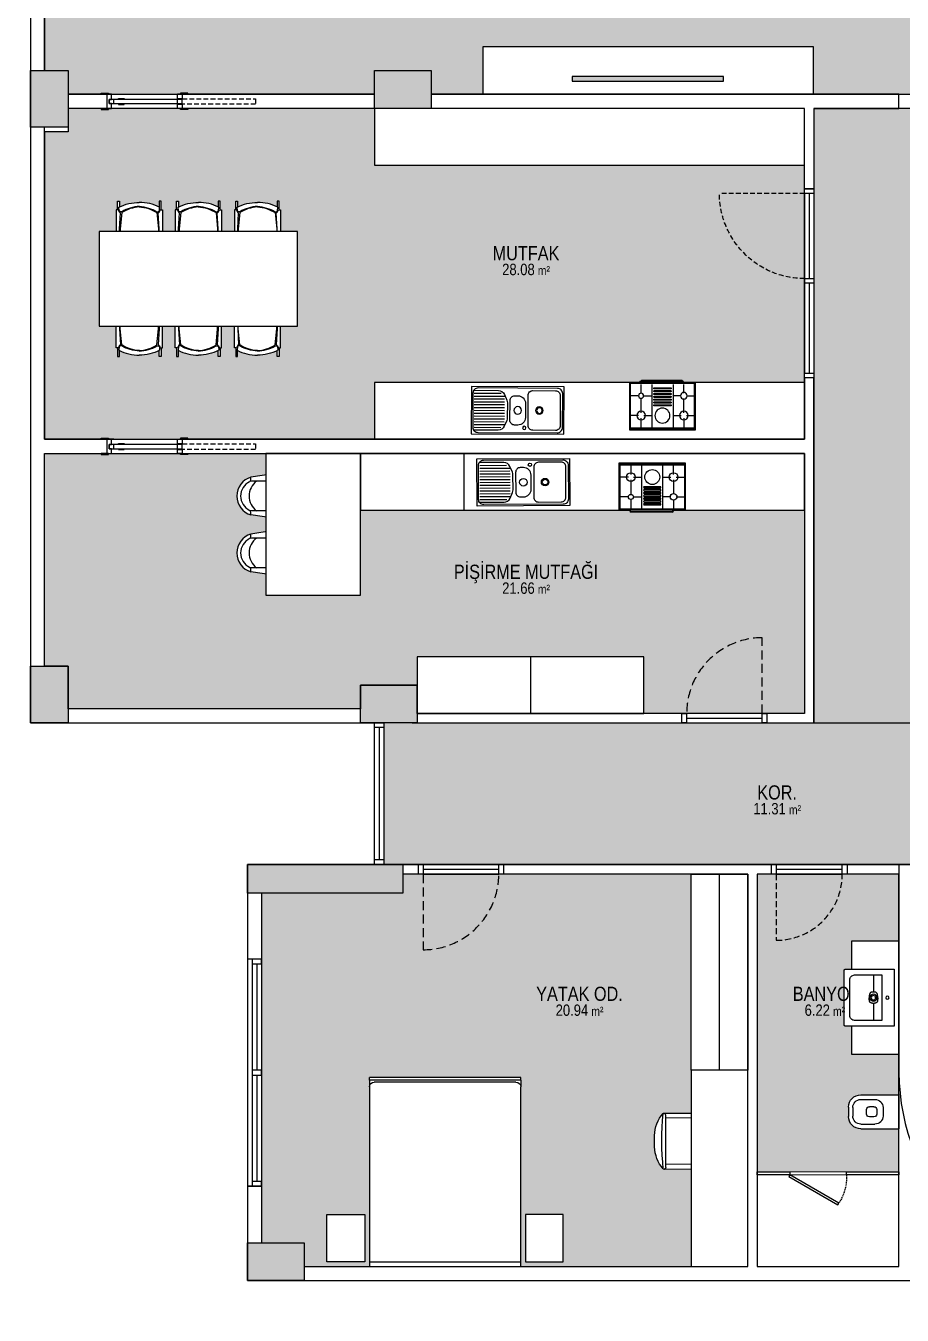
# Model space of a CAD drawing. Header units: metres. Extents: x 325971 to 582574, y 4156069 to 4412673.
# Drawn here: x 474420 to 475348, y 4269261 to 4270625 of the extents above; entities that cross this region are included whole.
import ezdxf
from ezdxf.enums import TextEntityAlignment as Align

# ---------------------------------------------------------------- set-up
doc = ezdxf.new("R2010")
doc.units = ezdxf.units.M
doc.linetypes.add('( Hidden )', pattern=[0.375, 0.25, -0.125])
doc.linetypes.add('GC5102G0200$0$HIDDEN', pattern=[9.525, 6.35, -3.175])
doc.layers.get('0').update_dxf_attribs({"color": 5, "lineweight": 0})
doc.layers.add('0_IFC_Area', color=100, linetype='Continuous', plot=False)
for name, color, linetype in [('0_IFC_Elevation_5', 252, 'Continuous'), ('0_IFC_Hatch', 250, 'Continuous'), ('0_IFC_Hatch_Structure', 251, 'Continuous'), ('0_IFC_Room_Text(No)_100', 12, 'Continuous'), ('0_IFC_Room_Text(No)_50', 12, 'Continuous'), ('0_IFC_Text_Explanation_100', 231, 'Continuous'), ('1_IFC_Concrete_Section', 50, 'Continuous'), ('1_IFC_Door', 83, 'Continuous'), ('2_IFC_Door', 83, 'Continuous'), ('2_IFC_Wall', 130, 'Continuous'), ('3_IFC_Window', 136, 'Continuous'), ('6_IFC_Furniture', 35, 'Continuous'), ('6_IFC_Furniture_WC', 64, 'Continuous'), ('6_IFC_Furniture_Wetspace', 64, 'Continuous')]:
    doc.layers.add(name, color=color, linetype=linetype)
doc.styles.add('IFC_TEXT', font='ARIALN.TTF')

# ---------------------------------------------------------------- blocks, each defined once
blk = doc.blocks.new('A$C72af3929')
at = {"layer": '0_IFC_Hatch', "true_color": 0x939598}
h = blk.add_hatch(color=252, dxfattribs=at)
h.dxf.hatch_style = 1
h.paths.add_polyline_path([(184.7, -1765), (229.7, -1765), (229.7, -1790), (699.2, -1790), (699.2, -1375), (334.2, -1375), (334.2, -1395), (184.7, -1395)])
h.paths.add_polyline_path([(-45, -525), (-20, -525), (-20, -550), (304.2, -550), (304.2, -525), (364.2, -525), (364.2, -550), (1239.2, -550), (1239.2, -525), (1284.2, -525), (1284.2, 0), (1239.2, 0), (1239.2, 25), (349.2, 25), (349.2, 0), (289.2, 0), (289.2, 25), (0, 25), (0, 0), (-45, 0)])
h.paths.add_polyline_path([(769.2, -1215), (1069.2, -1215), (1069.2, -565), (769.2, -565)])
h.paths.add_polyline_path([(1139.2, -1515), (1149.2, -1515), (1149.2, -1540), (1289.2, -1540), (1289.2, -1215), (1069.2, -1215), (1069.2, -1365), (1139.2, -1365)])
h.paths.add_polyline_path([(314.2, -1365), (1069.2, -1365), (1069.2, -1215), (314.2, -1215.3)])
at = {"layer": '0_IFC_Hatch', "true_color": 0xc7c8ca}
h = blk.add_hatch(color=9, dxfattribs=at)
h.dxf.hatch_style = 1
edge = h.paths.add_edge_path()
edge.add_line((1149.2, -1515), (1139.2, -1515))
edge.add_line((1139.2, -1515), (1139.2, -1395))
edge.add_line((1139.2, -1395), (1061.8, -1395.8))
edge.add_arc((1079.2, -1585), 190, 95.2664, 360.0069)
edge.add_line((1269.2, -1585), (1269.8, -1540))
edge.add_line((1269.8, -1540), (1149.2, -1540))
edge.add_line((1149.2, -1540), (1149.2, -1515))
h.paths.add_polyline_path([(709.2, -1790), (859.2, -1790), (859.2, -1375), (709.2, -1375.3)])
h.paths.add_polyline_path([(1084.2, -1040), (1284.2, -1040), (1284.2, -565), (1084.2, -565)])
h.paths.add_polyline_path([(-45, -930), (759.2, -930), (759.2, -1200), (759.2, -1205), (349.2, -1205), (349.2, -1175), (289.2, -1175), (289.2, -1200), (-20, -1200), (-20, -1155), (-45, -1155)])
h.paths.add_polyline_path([(-45, -915), (759.2, -915), (759.2, -565), (-20, -565), (-20, -590), (-45, -590)])
at = {"layer": '0_IFC_Area'}
for points in [[(-45, -525), (-20, -525), (-20, -550), (304.2, -550), (304.2, -525), (364.2, -525), (364.2, -550), (1239.2, -550), (1239.2, -525), (1284.2, -525), (1284.2, 0), (1239.2, 0), (1239.2, 25), (349.2, 25), (349.2, 0), (289.2, 0), (289.2, 25), (0, 25), (0, 0), (-45, 0)], [(-45, -915), (759.2, -915), (759.2, -565), (759.2, -565), (-20, -565), (-20, -590), (-45, -590)], [(769.2, -1215), (1069.2, -1215), (1069.2, -565), (1069.2, -565), (769.2, -565)], [(-45, -930), (759.2, -930), (759.2, -1200), (759.2, -1205), (349.2, -1205), (349.2, -1175), (289.2, -1175), (289.2, -1200), (-20, -1200), (-20, -1155), (-45, -1155)], [(314.2, -1365), (1069.2, -1365), (1069.2, -1215), (314.2, -1215.3)], [(184.7, -1765), (229.7, -1765), (229.7, -1790), (699.2, -1790), (699.2, -1375), (334.2, -1375), (334.2, -1395), (184.7, -1395)], [(709.2, -1790), (859.2, -1790), (859.2, -1375), (709.2, -1375.3)]]:
    blk.add_lwpolyline(points, close=True, dxfattribs=at)
blk = doc.blocks.new('IFC_KOLTUK TEKLI')
blk.add_wipeout([(-41.8, 25.5), (-17.7, 22.7), (-16.4, 22.3), (-15, 21.9), (-13.3, 21.1), (-11.7, 20.3), (-10, 19.2), (-8.5, 18.1), (-6.7, 16.4), (-5.8, 15.3), (-4, 13), (-2.7, 10.8), (-1.8, 8.6), (-0.8, 5.4), (-0.3, 2), (-0.3, -1.8), (-1.2, -6.1), (-2.2, -8.9), (-4.2, -12.5), (-5.9, -14.8), (-8.3, -17.1), (-10.4, -18.8), (-14.1, -20.8), (-15.8, -21.4), (-18.9, -22.1), (-23.4, -23), (-28.4, -24), (-39.7, -26.2), (-40.4, -26.1), (-41.1, -25.8), (-41.5, -25.3), (-41.9, -24.6), (-42, -22.3), (-42, -22.3), (-45.6, -22.5), (-46.8, -22.3), (-47.9, -21.5), (-48.5, -20.9), (-49.6, -19.4), (-50.1, -18.5), (-50.6, -17.4), (-51.1, -16.3), (-51.5, -15), (-52.2, -12.9), (-52.7, -10.9), (-53.1, -8.6), (-53.4, -6.8), (-53.7, -4.4), (-53.8, -1.9), (-53.9, -0.2), (-54, 2.5), (-53.8, 5.8), (-53.7, 7.4), (-53.4, 9.7), (-52.9, 12.7), (-52.4, 14.6), (-51.6, 16.8), (-51, 18.1), (-50.2, 19.7), (-49, 20.6), (-47.5, 21.2), (-45.1, 21.3), (-43.9, 21.4), (-44, 23.2), (-43.9, 23.8), (-43.8, 24.2), (-43.7, 24.4), (-43.3, 24.8), (-42.5, 25.3)]).dxf.layer = '6_IFC_Furniture'
at = {"layer": '6_IFC_Furniture'}
for p, q in [((-47.5, 21.2), (-43.9, 21.4)), ((-43.8, 18.7), (-44, 23.1)), ((-42, 17.1), (-16.9, 18.2)), ((-41.5, 25.4), (-17.7, 22.7)), ((-17.6, 21), (-17.6, 19.9)), ((-45.6, -22.5), (-42, -22.3)), ((-42, -24.1), (-42.1, -19.7)), ((-40.5, -17.9), (-15.3, -16.8)), ((-39.3, -26.2), (-15.8, -21.4)), ((-15.9, -18.6), (-15.9, -19.7))]:
    blk.add_line(p, q, dxfattribs=at)
blk.add_lwpolyline([(-47.5, 21.2), (-48.6, 20.9), (-49.7, 20), (-50.7, 18.7), (-51.6, 16.8), (-52.4, 14.6), (-53.1, 11.9), (-53.5, 9), (-53.8, 5.8), (-54, 2.5), (-53.9, -1), (-53.7, -4.4), (-53.3, -7.7), (-52.7, -10.9), (-51.9, -13.8), (-51.1, -16.3), (-50.1, -18.5), (-49, -20.3), (-47.9, -21.5), (-46.8, -22.3), (-45.6, -22.5)], dxfattribs=at)
for centre, radius, start, end in [((-41.8, 23.2), 2.24, 83.5321, 182.491), ((-42.1, 18.8), 1.75, 182.491, 272.491), ((-36.4, -0.2), 21.9, 309.3609, 55.6211), ((-23.3, 0.4), 23.1, 289.0213, 75.9607), ((-16.4, 21), 1.25, 71.4892, 182.491), ((-14.9, 20), 2.65, 182.491, 246.9129), ((-23.3, 0.4), 18.7, 298.0691, 66.9129), ((-40.4, -19.6), 1.75, 92.491, 182.491), ((-39.7, -24), 2.24, 182.491, 281.4499), ((-13.3, -18.5), 2.65, 118.0691, 182.491), ((-14.6, -19.6), 1.25, 182.491, 293.4929)]:
    blk.add_arc(centre, radius, start, end, dxfattribs=at)
blk = doc.blocks.new('*U197')
blk.add_wipeout([(0, 0), (0, -60), (455, -60), (455, 0)]).dxf.layer = '6_IFC_Furniture_WC'
at = {"layer": '6_IFC_Furniture_WC'}
blk.add_lwpolyline([(0, 0), (455, 0), (455, -60), (0, -60)], close=True, dxfattribs=at)
blk = doc.blocks.new('IFC_EVYE_1.5')
at = {"layer": '6_IFC_Furniture_WC'}
for p, q in [((-46, -7), (-17.6, -7)), ((-46, -10), (-14.1, -10)), ((-46, -13), (-14.1, -13)), ((-46, -16), (-14.1, -16)), ((-46, -19), (-14.1, -19)), ((-46, -22), (-14.1, -22)), ((-46, -25), (-14.1, -25)), ((-46, -28), (-14.1, -28)), ((-46, -31), (-14.1, -31)), ((-46, -34), (-14.1, -34)), ((-46, -37), (-14.1, -37)), ((-46, -40), (-14.1, -40)), ((-46, -43), (-17.6, -43))]:
    blk.add_line(p, q, dxfattribs=at)
blk.add_lwpolyline([(-49, 0), (49, 0), (49, -50), (-49, -50)], close=True, dxfattribs=at)
for points in [[(-47.5, -43), (-47.5, -7, -0.414214), (-42, -1.5), (42, -1.5, -0.414214), (47.5, -7), (47.5, -43, -0.414214), (42, -48.5), (-42, -48.5, -0.414214)], [(-3.2, -40.5), (0.2, -40.5, 0.414214), (8.2, -32.5), (8.2, -17.5, 0.414214), (0.2, -9.5), (-3.2, -9.5, 0.414214), (-8.2, -14.5), (-8.2, -35.5, 0.414214)], [(40, -4), (16, -4, 0.414214), (11, -9), (11, -41, 0.414214), (16, -46), (40, -46, 0.414214), (45, -41), (45, -9, 0.414214)]]:
    blk.add_lwpolyline(points, format="xyb", close=True, dxfattribs=at)
blk.add_lwpolyline([(-46.6, -46), (-20.6, -46, 0.298595), (-14.2, -41.8), (-11.6, -35.8, 0.102893), (-11, -33), (-11, -17, 0.102893), (-11.6, -14.2), (-14.2, -8.2, 0.298595), (-20.6, -4), (-46.6, -4)], format="xyb", dxfattribs=at)
for centre, radius in [((7, -6.5), 1.75), ((0, -25), 4), ((23, -25), 4), ((23, -25), 3)]:
    blk.add_circle(centre, radius, dxfattribs=at)
blk = doc.blocks.new('A$C01f982e5')
blk.add_wipeout([(-70, 50), (-70, 0), (-58.8, 0), (-58.8, -2), (-12.4, -2), (-12.6, 0), (0, 0), (0, 50)]).dxf.layer = '6_IFC_Furniture_Wetspace'
at = {"layer": '6_IFC_Furniture_Wetspace'}
for p, q in [((-70, 49), (0, 49)), ((-57.6, 48), (-57.6, 37.8)), ((-46.2, 2), (-46.2, 48)), ((-23.8, 2), (-23.8, 48)), ((-12.4, 37.8), (-12.4, 48)), ((-60.3, 35), (-69, 35)), ((-57.6, 32.2), (-57.6, 16.6)), ((-54.8, 35), (-46.2, 35)), ((-23.8, 35), (-15.2, 35)), ((-12.4, 32.2), (-12.4, 16.8)), ((-9.7, 35), (-1, 35)), ((-60.2, 14), (-69, 14)), ((-55, 14), (-46.2, 14)), ((-15.2, 14), (-23.8, 14)), ((-9.7, 14), (-1, 14)), ((-58.8, -0.5), (-58.8, 0)), ((-57.6, 11.4), (-57.6, 2)), ((-12.6, -0.5), (-12.6, 0)), ((-12.4, 11.2), (-12.4, 2)), ((-57.3, -2), (-57.3, -2)), ((-14.1, -2), (-57.3, -2))]:
    blk.add_line(p, q, dxfattribs=at)
for points in [[(-70, 50), (0, 50), (0, 0), (-70, 0)], [(-69, 48), (-1, 48), (-1, 1), (-69, 1)]]:
    blk.add_lwpolyline(points, close=True, dxfattribs=at)
for points in [[(-43.6, 24.8, 1), (-43.6, 23.5), (-26.4, 23.5, 1), (-26.4, 24.8)], [(-43.6, 21.8, 1), (-43.6, 20.5), (-26.4, 20.5, 1), (-26.4, 21.8)], [(-43.6, 18.8, 1), (-43.6, 17.5), (-26.4, 17.5, 1), (-26.4, 18.8)], [(-43.6, 15.8, 1), (-43.6, 14.5), (-26.4, 14.5, 1), (-26.4, 15.8)], [(-43.6, 12.8, 1), (-43.6, 11.5), (-26.4, 11.5, 1), (-26.4, 12.8)], [(-43.6, 9.8, 1), (-43.6, 8.5), (-26.4, 8.5, 1), (-26.4, 9.8)], [(-43.6, 6.8, 1), (-43.6, 5.5), (-26.4, 5.5, 1), (-26.4, 6.8)]]:
    blk.add_lwpolyline(points, format="xyb", close=True, dxfattribs=at)
blk.add_lwpolyline([(-58.3, 0), (-58.3, -0.5, 0.414214), (-57.3, -1.5), (-14.1, -1.5, 0.414214), (-13.1, -0.5), (-13.1, 0)], format="xyb", dxfattribs=at)
for centre, radius in [((-35, 35), 7.9), ((-57.6, 35), 4.61), ((-12.4, 35), 4.61), ((-57.6, 14), 2.65), ((-12.4, 14), 3.54)]:
    blk.add_circle(centre, radius, dxfattribs=at)
for centre, start, end in [((-57.3, -0.5), 180, 270), ((-14.1, -0.5), 270, 0)]:
    blk.add_arc(centre, 1.5, start, end, dxfattribs=at)
blk = doc.blocks.new('*U189')
blk.add_wipeout([(0, 0), (350, 0), (350, -50), (0, -50)]).dxf.layer = '6_IFC_Furniture'
at = {"layer": '6_IFC_Furniture', "transparency": 33554687}
blk.add_lwpolyline([(0, -50), (0, 0), (350, 0), (350, -50)], close=True, dxfattribs=at)
blk = doc.blocks.new('*U190')
blk.add_wipeout([(0, 0), (160, 0), (160, 5), (0, 5)]).dxf.layer = '6_IFC_Furniture'
at = {"layer": '0_IFC_Elevation_5', "true_color": 0xa8a8a8}
h = blk.add_hatch(color=253, dxfattribs=at)
h.dxf.hatch_style = 1
h.paths.add_polyline_path([(160, 0), (160, 5), (0, 5), (0, 0)])
at = {"layer": '6_IFC_Furniture', "linetype": 'ByBlock', "transparency": 33554687}
blk.add_lwpolyline([(160, 0), (160, 5), (0, 5), (0, 0)], close=True, dxfattribs=at)
blk = doc.blocks.new('*U192')
blk.add_wipeout([(0, 0), (0, -60), (470, -60), (470, 0)]).dxf.layer = '6_IFC_Furniture_WC'
at = {"layer": '6_IFC_Furniture_WC'}
blk.add_lwpolyline([(0, 0), (470, 0), (470, -60), (0, -60)], close=True, dxfattribs=at)
blk = doc.blocks.new('IFC_SAND2')
blk.add_wipeout([(-19, 0), (19, 0), (22.5, -0.8), (22.5, -0.8), (24.7, -2.4), (25.4, -3.2), (26.2, -4.4), (26.2, -4.4), (26.8, -6.1), (26.9, -6.9), (27, -8.1), (27, -9.3), (28.1, -9.3), (28.5, -9.4), (29.2, -9.8), (29.2, -9.8), (29.2, -9.8), (29.5, -10.3), (29.6, -10.9), (29.5, -44.2), (29.5, -44.2), (29.6, -44.4), (29.6, -44.4), (29.7, -44.7), (29.8, -44.9), (29.8, -45), (29.8, -45.3), (29.8, -45.3), (29.6, -45.6), (29.5, -45.8), (29.4, -45.9), (26.9, -47.9), (26.1, -48.4), (23.8, -49.8), (21.1, -51.3), (19.4, -52.1), (17.3, -52.9), (15.2, -53.5), (13.5, -54), (10.2, -54.6), (7.9, -54.8), (5.1, -55), (2.5, -54.9), (0, -54.9), (0, -54.9), (-2.9, -54.9), (-4.2, -54.9), (-6, -54.9), (-7.5, -54.8), (-9.3, -54.7), (-12.2, -54.2), (-14.6, -53.6), (-16.4, -53.1), (-18.5, -52.3), (-21.6, -50.9), (-22.5, -50.5), (-27.2, -47.5), (-29.4, -45.7), (-29.7, -44.3), (-29.5, -44), (-29.4, -10.7), (-29.4, -10.7), (-29.3, -10.2), (-29.3, -10.2), (-28.9, -9.6), (-28.9, -9.6), (-28.5, -9.3), (-28.5, -9.3), (-27.8, -9.1), (-27, -9.1), (-27, -8.7), (-27, -8.7), (-27, -8.1), (-27, -7.1), (-26.9, -6.7), (-26.7, -5.9), (-26.5, -5.2), (-26.1, -4.4), (-25.8, -3.8), (-25.5, -3.4), (-25, -2.7), (-24.3, -2), (-23.6, -1.5), (-22.9, -1.1), (-22.7, -0.9), (-21.3, -0.3), (-19.8, 0)]).dxf.layer = '6_IFC_Furniture'
at = {"layer": '6_IFC_Furniture'}
for p, q in [((-27, -9.3), (-27, -8.1)), ((-19, 0), (19, 0)), ((27, -9.3), (27, -8.1)), ((-29.4, -45.7), (-29.7, -44.3)), ((-27.5, -42.9), (27.5, -43.1)), ((-6, -54.9), (5.9, -55))]:
    blk.add_line(p, q, dxfattribs=at)
for points in [[(-29.5, -44), (-29.4, -10.7, -0.414214), (-27.8, -9.1), (-26, -9.1, -0.414214), (-24.4, -10.7), (-24.5, -42.9)], [(29.5, -44.2), (29.6, -10.9, 0.414214), (28.1, -9.3), (26.2, -9.3, 0.414214), (24.6, -10.9), (24.5, -43.1)]]:
    blk.add_lwpolyline(points, format="xyb", dxfattribs=at)
for centre, radius, start, end in [((-19, -8.1), 8.07, 90.1985, 180.1985), ((19, -8.1), 8.07, 359.8015, 89.8015), ((-27.5, -45.3), 2.39, 89.8015, 157.1315), ((1.1, 277.2), 324.3, 264.6038, 274.9992), ((-4.7, -17.2), 37.7, 229.0749, 268.0364), ((4.9, -17.2), 37.7, 271.5666, 310.528), ((27.5, -45.5), 2.39, 22.4715, 89.8015), ((28.6, -45), 1.2, 310.528, 22.4715)]:
    blk.add_arc(centre, radius, start, end, dxfattribs=at)
blk = doc.blocks.new('*U205')
blk.add_wipeout([(0, 0), (207.5, 0), (207.5, -60), (0, -60)]).dxf.layer = '6_IFC_Furniture'
at = {"layer": '6_IFC_Furniture', "transparency": 33554687}
blk.add_lwpolyline([(0, -60), (0, 0), (207.5, 0), (207.5, -60), (0, -60)], dxfattribs=at)
blk = doc.blocks.new('*U188')
blk.add_wipeout([(0, 0), (207.5, 0), (207.5, -60), (0, -60)]).dxf.layer = '6_IFC_Furniture'
at = {"layer": '6_IFC_Furniture', "transparency": 33554687}
blk.add_lwpolyline([(207.5, 0), (207.5, -60), (0, -60), (0, 0)], close=True, dxfattribs=at)
blk.add_lwpolyline([(0, -30), (207.5, -30)], dxfattribs=at)
blk = doc.blocks.new('*U161')
blk.add_wipeout([(0, 120.6), (0, -29.4), (100, -29.4), (100, 120.6)]).dxf.layer = '6_IFC_Furniture_WC'
at = {"layer": '6_IFC_Furniture_WC', "color": 252, "lineweight": 0, "true_color": 0x939598}
blk.add_lwpolyline([(100, -29.4), (0, -29.4), (0, 120.6), (100, 120.6)], close=True, dxfattribs=at)
at = {"layer": '6_IFC_Furniture_WC'}
for points in [[(100, 65), (100, 120.6), (97, 120.6), (97, 65)], [(95.3, 4), (65.3, 56), (67, 57), (97, 5)], [(100, -29.4), (100, 5), (97, 5), (97, -29.4)]]:
    blk.add_lwpolyline(points, close=True, dxfattribs=at)
at = {"layer": '6_IFC_Furniture_WC', "color": 252, "lineweight": 0, "true_color": 0x939598}
blk.add_lwpolyline([(97, 65), (97, 5)], dxfattribs=at)
at = {"layer": '6_IFC_Furniture_WC', "linetype": '( Hidden )', "ltscale": 5}
blk.add_arc((94.6, 14), 51.1, 87.3085, 122.6915, dxfattribs=at)
blk = doc.blocks.new('*U135')
blk.add_wipeout([(-50, 0), (-50, -10), (100, -10), (100, 0)]).dxf.layer = '3_IFC_Window'
at = {"layer": '3_IFC_Window'}
blk.add_lwpolyline([(-50, 0), (-50, -10), (100, -10), (100, 0)], close=True, dxfattribs=at)
for points in [[(-45, 0), (-45, -10)], [(95, 0), (95, -10)], [(100, 0), (100, -10)], [(95, -5), (-45, -5)]]:
    blk.add_lwpolyline(points, dxfattribs=at)
blk = doc.blocks.new('IFC_KLOZET')
blk.add_wipeout([(-18, 0), (18, 0), (18, -40.4), (18, -40.4), (18, -41.3), (17.9, -41.8), (17.6, -43.5), (16.5, -46.3), (15.2, -48.4), (14.5, -49.2), (14.2, -49.5), (12.9, -50.6), (12.2, -51.2), (11.5, -51.6), (10, -52.3), (8.7, -52.8), (7.6, -53.1), (6.8, -53.2), (6.2, -53.3), (5.3, -53.3), (-5, -53.4), (-6.5, -53.3), (-7.8, -53), (-9.5, -52.5), (-10, -52.3), (-11, -51.9), (-12, -51.3), (-13.4, -50.2), (-13.7, -50), (-14.2, -49.5), (-15.1, -48.5), (-16, -47.2), (-17, -45), (-17.5, -43.7), (-17.8, -42.5), (-17.9, -41.3), (-18, -40.4)]).dxf.layer = '6_IFC_Furniture_WC'
at = {"layer": '6_IFC_Furniture_WC'}
for p, q in [((-18, -40.4), (-18, 0)), ((18, -40.4), (18, 0)), ((-13, -40.4), (-13, -25.4)), ((-5.4, -26.5), (-5.4, -31.3)), ((4.5, -16.9), (-4.5, -16.9)), ((2.4, -23.5), (-2.4, -23.5)), ((5.4, -26.5), (5.4, -31.3)), ((13, -40.4), (13, -25.4)), ((-2.4, -34.3), (2.4, -34.3)), ((5, -53.4), (-5, -53.4)), ((4.5, -48.9), (-4.5, -48.9))]:
    blk.add_line(p, q, dxfattribs=at)
blk.add_lwpolyline([(18, 0), (-18, 0)], dxfattribs=at)
for centre, radius, start, end in [((-4.5, -25.4), 8.5, 90, 180), ((-2.4, -26.5), 3, 90, 180), ((2.4, -26.5), 3, 0, 90), ((4.5, -25.4), 8.5, 0, 90), ((-5, -40.4), 13, 180, 270), ((-4.5, -40.4), 8.5, 180, 270), ((-2.4, -31.3), 3, 180, 270), ((2.4, -31.3), 3, 270, 0), ((4.5, -40.4), 8.5, 270, 0), ((5, -40.4), 13, 270, 0)]:
    blk.add_arc(centre, radius, start, end, dxfattribs=at)
blk = doc.blocks.new('*U141')
blk.add_wipeout([(0, 0), (0, -50), (120, -50), (120, 0)]).dxf.layer = '6_IFC_Furniture_WC'
at = {"layer": '6_IFC_Furniture_WC'}
blk.add_lwpolyline([(0, 0), (120, 0), (120, -50), (0, -50)], close=True, dxfattribs=at)
blk = doc.blocks.new('IFC_VITRA_DOLAPLI LAVABO_53X60')
blk.add_wipeout([(-30, 0), (-30, -52), (-29.9, -52.4), (-29.7, -52.7), (-29.4, -52.9), (-29, -53), (29, -53), (29.4, -52.9), (29.7, -52.7), (29.9, -52.4), (30, -52), (30, 0)])
at = {"layer": '6_IFC_Furniture_Wetspace'}
for points in [[(30, 0), (-30, 0), (-30, -52, 0.414214), (-29, -53), (29, -53, 0.414214), (30, -52)], [(24, -13), (-24, -13), (-24, -42, 0.414214), (-19, -47), (19, -47, 0.414214), (24, -42)]]:
    blk.add_lwpolyline(points, format="xyb", close=True, dxfattribs=at)
for points in [[(-6, -22), (-24, -22)], [(24, -22), (6, -22)]]:
    blk.add_lwpolyline(points, dxfattribs=at)
for centre, radius in [((0, -7.2), 1.75), ((0, -22), 3.72), ((0, -22), 2.3)]:
    blk.add_circle(centre, radius, dxfattribs=at)
for points, knots in [([(0, -17.5), (-0.1, -17.5), (-0.2, -17.5), (-0.4, -17.5), (-0.6, -17.5), (-0.8, -17.5), (-1.2, -17.5), (-1.6, -17.5), (-2, -17.6), (-2.3, -17.6), (-2.5, -17.6), (-2.8, -17.6), (-3.2, -17.7), (-3.7, -17.8), (-4.2, -18), (-4.7, -18.3), (-5, -18.5), (-5.2, -18.8), (-5.4, -19), (-5.5, -19.3), (-5.6, -19.4), (-5.6, -19.5), (-5.7, -19.6), (-5.7, -19.7), (-5.8, -19.9), (-5.9, -20.3), (-5.9, -20.6), (-5.9, -20.8), (-5.9, -21), (-6, -21.1), (-6, -21.3), (-6, -21.5), (-6, -21.7), (-6, -21.8), (-6, -21.8), (-6, -21.8), (-6, -21.8), (-6, -21.8), (-6, -21.9), (-6, -21.9), (-6, -22)], [0, 0, 0, 0, 0.021235, 0.044398, 0.069488, 0.096503, 0.125441, 0.188156, 0.250809, 0.259174, 0.280971, 0.316202, 0.364758, 0.426426, 0.501333, 0.553318, 0.599123, 0.639049, 0.672981, 0.700865, 0.722699, 0.738482, 0.748226, 0.751949, 0.775963, 0.817208, 0.875651, 0.891156, 0.906586, 0.916856, 0.937593, 0.967865, 0.988685, 1, 1, 1, 1, 1, 1, 1.023802, 1.023802, 1.023802, 1.023802]), ([(-6, -22), (-6, -22), (-6, -22.1), (-6, -22.2), (-6, -22.3), (-6, -22.4), (-6, -22.5), (-6, -22.7), (-6, -22.8), (-6, -22.9), (-6, -23), (-5.9, -23.1), (-5.9, -23.2), (-5.9, -23.3), (-5.9, -23.4), (-5.9, -23.5), (-5.9, -23.7), (-5.8, -23.8), (-5.8, -23.9), (-5.8, -24), (-5.8, -24.1), (-5.7, -24.2), (-5.7, -24.3), (-5.6, -24.4), (-5.6, -24.5), (-5.6, -24.6), (-5.5, -24.7), (-5.5, -24.8), (-5.4, -24.9), (-5.3, -25), (-5.3, -25.1), (-5.2, -25.2), (-5.1, -25.3), (-5.1, -25.3), (-5, -25.4), (-4.9, -25.5), (-4.8, -25.6), (-4.7, -25.7), (-4.6, -25.7), (-4.6, -25.8), (-4.5, -25.8), (-4.3, -26), (-4, -26.1), (-3.5, -26.2), (-3.1, -26.3), (-2.7, -26.4), (-2.3, -26.4), (-2, -26.5), (-1.7, -26.5), (-1.4, -26.5), (-1.1, -26.5), (-0.8, -26.5), (-0.5, -26.5), (-0.3, -26.5), (-0.1, -26.5), (0, -26.5)], [0, 0, 0, 0, 0.012444, 0.024892, 0.037346, 0.049806, 0.062275, 0.074753, 0.087243, 0.099746, 0.112263, 0.124797, 0.137337, 0.149865, 0.16238, 0.174881, 0.187369, 0.199846, 0.212314, 0.224778, 0.237244, 0.249718, 0.26221, 0.274722, 0.287247, 0.29978, 0.312317, 0.324853, 0.337387, 0.349918, 0.362445, 0.374971, 0.387495, 0.400014, 0.412535, 0.42506, 0.437593, 0.450138, 0.462698, 0.475277, 0.487876, 0.500499, 0.550584, 0.600352, 0.650378, 0.700398, 0.750338, 0.771026, 0.812724, 0.849295, 0.875117, 0.910268, 0.942798, 0.972708, 1, 1, 1, 1]), ([(0, -17.5), (0.1, -17.5), (0.2, -17.5), (0.3, -17.5), (0.5, -17.5), (0.6, -17.5), (0.8, -17.5), (0.9, -17.5), (1.1, -17.5), (1.4, -17.5), (1.6, -17.5), (1.9, -17.6), (2.2, -17.6), (2.4, -17.6), (2.7, -17.6), (3, -17.6), (3.3, -17.7), (3.7, -17.8), (4, -17.9), (4.3, -18.1), (4.5, -18.2), (4.8, -18.4), (5.1, -18.7), (5.4, -19.1), (5.6, -19.4), (5.7, -19.7), (5.8, -19.9), (5.8, -20.2), (5.9, -20.5), (5.9, -20.7), (5.9, -20.9), (6, -21.1), (6, -21.3), (6, -21.4), (6, -21.6), (6, -21.7), (6, -21.8)], [0, 0, 0, 0, 0.019433, 0.03836, 0.056783, 0.074702, 0.092116, 0.109028, 0.125437, 0.156951, 0.188127, 0.220468, 0.250803, 0.282181, 0.313591, 0.341056, 0.376316, 0.438776, 0.469086, 0.501412, 0.532849, 0.564147, 0.626696, 0.689351, 0.72066, 0.751939, 0.784968, 0.813934, 0.845062, 0.875656, 0.906589, 0.922198, 0.937595, 0.954891, 0.975694, 1, 1, 1, 1]), ([(6, -22), (6, -22), (6, -22.1), (6, -22.2), (6, -22.3), (6, -22.4), (6, -22.6), (6, -22.7), (6, -22.8), (6, -23), (5.9, -23.2), (5.9, -23.4), (5.9, -23.7), (5.8, -23.9), (5.7, -24.2), (5.6, -24.5), (5.5, -24.7), (5.4, -25), (5.2, -25.2), (5, -25.4), (4.8, -25.6), (4.6, -25.8), (4.4, -25.9), (4.2, -26), (4, -26.1), (3.8, -26.2), (3.6, -26.2), (3.3, -26.3), (3.1, -26.3), (2.8, -26.4), (2.5, -26.4), (2.2, -26.4), (1.9, -26.5), (1.5, -26.5), (1.2, -26.5), (0.8, -26.5), (0.5, -26.5), (0.2, -26.5), (0.1, -26.5), (0, -26.5)], [0, 0, 0, 0, 0.012738, 0.0254592, 0.0380319, 0.0504141, 0.0626611, 0.0785725, 0.0939756, 0.107516, 0.1253075, 0.1579839, 0.1878028, 0.2175004, 0.2500399, 0.2812608, 0.3125508, 0.3438375, 0.3750933, 0.406479, 0.4378604, 0.4690727, 0.5004263, 0.5317664, 0.5473528, 0.5629141, 0.5938672, 0.6252488, 0.6554004, 0.6878107, 0.7190947, 0.7503345, 0.7897089, 0.8312873, 0.8751152, 0.9042351, 0.9375349, 0.9789235, 1, 1, 1, 1])]:
    blk.add_open_spline(points, degree=3, knots=knots, dxfattribs=at)
blk = doc.blocks.new('*U36')
at = {"layer": '1_IFC_Door'}
for points in [[(0, 75), (-10, 75), (-10, 80), (0, 80), (0, 75)], [(-5, 75), (-5, 5), (0, 5), (0, 75)]]:
    blk.add_lwpolyline(points, dxfattribs=at)
blk.add_lwpolyline([(-10, 5), (0, 5), (0, 0), (-10, 0)], close=True, dxfattribs=at)
at = {"layer": '1_IFC_Door', "linetype": 'GC5102G0200$0$HIDDEN'}
blk.add_lwpolyline([(0, 5), (70, 5)], dxfattribs=at)
blk.add_arc((0, 5), 70, 0, 90, dxfattribs=at)
blk = doc.blocks.new('IFC_DOOR_90')
at = {"layer": '1_IFC_Door', "linetype": 'GC5102G0200$0$HIDDEN', "ltscale": 1.5}
blk.add_lwpolyline([(-5, 0), (-5, 80)], dxfattribs=at)
at = {"layer": '1_IFC_Door'}
for points in [[(-85, 0), (-85, -10), (-90, -10), (-90, 0), (-85, 0)], [(-85, -5), (-5, -5), (-5, 0), (-85, 0)]]:
    blk.add_lwpolyline(points, dxfattribs=at)
blk.add_lwpolyline([(-5, -10), (-5, 0), (0, 0), (0, -10)], close=True, dxfattribs=at)
at = {"layer": '1_IFC_Door', "linetype": 'GC5102G0200$0$HIDDEN', "ltscale": 1.5}
blk.add_arc((-5, 0), 80, 90, 180, dxfattribs=at)
blk = doc.blocks.new('*U164')
blk.add_wipeout([(0, 0), (240, 0), (240, 15), (0, 15)]).dxf.layer = '3_IFC_Window'
at = {"layer": '0_IFC_Elevation_5'}
blk.add_lwpolyline([(0, 10), (0, 15), (240, 15), (240, 10)], dxfattribs=at)
at = {"layer": '2_IFC_Wall'}
for points in [[(0, 0), (0, 15)], [(240, 0), (240, 15)]]:
    blk.add_lwpolyline(points, dxfattribs=at)
at = {"layer": '3_IFC_Window'}
for points in [[(0, 10), (5, 10), (5, 0), (0, 0)], [(235, 10), (240, 10), (240, 0), (235, 0)]]:
    blk.add_lwpolyline(points, close=True, dxfattribs=at)
for points in [[(0, 0), (240, 0)], [(5, 10), (235, 10)], [(5, 5), (235, 5)]]:
    blk.add_lwpolyline(points, dxfattribs=at)
blk.add_wipeout([(117.5, 0), (122.5, 0), (122.5, 10), (117.5, 10)]).dxf.layer = '3_IFC_Window'
blk.add_lwpolyline([(117.5, 10), (122.5, 10), (122.5, 0), (117.5, 0)], close=True, dxfattribs=at)
blk = doc.blocks.new('*U196')
blk.add_wipeout([(0, 0), (-200, 0), (-200, -10), (0, -10)]).dxf.layer = '3_IFC_Window'
at = {"layer": '3_IFC_Window'}
for points in [[(-195, -10), (-195, 0), (-200, 0), (-200, -10)], [(-95, -10), (-95, 0), (-100, 0), (-100, -10)], [(0, -10), (0, 0), (-5, 0), (-5, -10)]]:
    blk.add_lwpolyline(points, close=True, dxfattribs=at)
for points in [[(-5, 0), (-195, 0)], [(-100, -5), (-195, -5)], [(-5, -10), (-195, -10)], [(-5, -5), (-95, -5)]]:
    blk.add_lwpolyline(points, dxfattribs=at)
at = {"layer": '3_IFC_Window', "linetype": '( Hidden )', "ltscale": 20}
blk.add_lwpolyline([(-5, -10), (-5, -100)], dxfattribs=at)
blk.add_arc((-5, -10), 90, 180, 270, dxfattribs=at)
blk = doc.blocks.new('A$Ca679877e')
blk.add_wipeout([(21.4, 20.6), (21.4, 8.2), (22.1, 8), (22.8, 7.7), (22.8, -14.8), (21.4, -14.8), (21.4, -23.9), (19.4, -23.9), (19.4, -17.7), (14.6, -19.8), (9.5, -21.3), (4, -22.2), (-1.6, -22.4), (-7.2, -22.2), (-12.7, -21.3), (-17.7, -19.8), (-22.6, -17.7), (-22.6, -23.9), (-24.6, -23.9), (-24.6, -14.8), (-26, -14.8), (-26, 7.7), (-25.3, 8), (-24.6, 8.2), (-24.6, 20.6), (-22.6, 20.6), (-22.6, 7.7), (-22, 7.7), (-22, 13.3), (-21.6, 14.5), (-20.7, 15.2), (-16.1, 16.8), (-11.4, 18), (-6.5, 18.7), (-1.6, 18.9), (3.3, 18.7), (8.2, 18), (12.9, 16.8), (17.5, 15.2), (18.1, 14.9), (18.5, 14.5), (18.7, 13.9), (18.8, 13.3), (18.8, 7.7), (19.4, 7.7), (19.4, 20.6)]).dxf.layer = '6_IFC_Furniture'
at = {"layer": '6_IFC_Furniture'}
for points in [[(-24.6, 8.1), (-24.6, 20.6), (-22.6, 20.6), (-22.6, 7.6)], [(21.4, 8.1), (21.4, 20.6), (19.4, 20.6), (19.4, 7.6)], [(-24.6, -14.9), (-24.6, -23.9), (-22.6, -23.9), (-22.6, -17.7)], [(21.4, -14.9), (21.4, -23.9), (19.4, -23.9), (19.4, -17.7)]]:
    blk.add_lwpolyline(points, dxfattribs=at)
for points in [[(-1.5, -17.8, -0.129806), (-20.2, -11.8), (-22, 5.2), (-22, 13.3, -0.30894), (-20.7, 15.2, -0.09648), (-1.6, 18.9, -0.09648)], [(-1.7, -17.8, 0.129806), (17.1, -11.8), (18.8, 5.2), (18.8, 13.3, 0.30894), (17.5, 15.2, 0.09648), (-1.6, 18.9, 0.09648)], [(-1.5, -18.3, -0.119401), (-20.2, -12.8, 0.398658), (-22.8, -13.8), (-23.1, -17.4, 0.13244), (-1.6, -22.4)], [(-1.7, -18.3, 0.119401), (17.1, -12.8, -0.398658), (19.6, -13.8), (19.9, -17.4, -0.13244), (-1.6, -22.4)]]:
    blk.add_lwpolyline(points, format="xyb", dxfattribs=at)
for points in [[(-26, -14.8), (-26, 3.2), (-26, 7.7, -0.285714), (-22.5, 7.7), (-22.5, 5.2), (-21.5, -11.7, 0.220172), (-22.8, -12.8), (-23.8, -14.8)], [(22.8, -14.8), (22.8, 3.2), (22.8, 7.7, 0.285714), (19.3, 7.7), (19.3, 5.2), (18.3, -11.7, -0.220172), (19.6, -12.8), (20.6, -14.8)]]:
    blk.add_lwpolyline(points, format="xyb", close=True, dxfattribs=at)
blk = doc.blocks.new('*U199')
blk.add_wipeout([(0, 0), (210, 0), (210, -100), (0, -100)]).dxf.layer = '6_IFC_Furniture'
at = {"layer": '6_IFC_Furniture', "transparency": 33554687}
blk.add_lwpolyline([(0, -100), (0, 0), (210, 0), (210, -100)], close=True, dxfattribs=at)
blk = doc.blocks.new('IFC_YEMEK MASASI2')
at = {"xscale": -1, "rotation": 180}
for p in [(44.1, 8.2), (106.6, 8.2), (169.1, 8.2)]:
    blk.add_blockref('A$Ca679877e', p, dxfattribs=at)
for p in [(44.1, -108.2), (106.6, -108.2), (169.1, -108.2)]:
    blk.add_blockref('A$Ca679877e', p)
at = {"xscale": -1}
blk.add_blockref('*U199', (210, 0), dxfattribs=at)
blk = doc.blocks.new('IFC_SURGU KAPI_80')
at = {"layer": '2_IFC_Door', "elevation": 0}
for points in [[(-6, 0), (-6, 1.2), (2, 1.2), (2, 0)], [(86, 0), (86, 1.2), (78, 1.2), (78, 0)], [(80, -5), (80, -9.5), (2.5, -9.5), (2.5, -5)], [(80, 0), (75, 0), (75, -4.3), (80, -4.3)], [(-6, -15), (-6, -16.2), (2, -16.2), (2, -15)]]:
    blk.add_lwpolyline(points, close=True, dxfattribs=at)
at = {"layer": '2_IFC_Door'}
for points in [[(0, 0), (5, 0), (5, -5), (2.5, -5), (2.5, -9.5), (5, -9.5), (5, -15), (0, -15)], [(80, -10.2), (75, -10.2), (75, -15), (80, -15)], [(86, -15), (86, -16.2), (78, -16.2), (78, -15)]]:
    blk.add_lwpolyline(points, close=True, dxfattribs=at)
for points in [[(78, 0), (78, 0)], [(75, -5), (75, -9.5)]]:
    blk.add_lwpolyline(points, dxfattribs=at)
at = {"layer": '2_IFC_Door', "elevation": 0}
for points in [[(7.5, -5), (7.5, -9.5)], [(12.5, -5), (12.5, -4), (18.5, -4), (18.5, -5)], [(12.5, -9.5), (12.5, -10.5), (18.5, -10.5), (18.5, -9.5)], [(78, -15), (78, -15)]]:
    blk.add_lwpolyline(points, dxfattribs=at)
at = {"layer": '2_IFC_Door', "linetype": '( Hidden )', "ltscale": 20}
blk.add_lwpolyline([(80, -10.2), (157.5, -10.2), (157.5, -4.3), (80, -4.3)], dxfattribs=at)
blk = doc.blocks.new('*U201')
blk.add_wipeout([(0, 0), (0, -60), (240, -60), (240, 0)]).dxf.layer = '6_IFC_Furniture_WC'
at = {"layer": '6_IFC_Furniture_WC'}
blk.add_lwpolyline([(0, 0), (240, 0), (240, -60), (0, -60)], close=True, dxfattribs=at)
blk = doc.blocks.new('*U202')
blk.add_wipeout([(0, 0), (0, -100), (150, -100), (150, 0)]).dxf.layer = '6_IFC_Furniture_WC'
at = {"layer": '6_IFC_Furniture_WC'}
blk.add_lwpolyline([(0, 0), (150, 0), (150, -100), (0, -100)], close=True, dxfattribs=at)
blk = doc.blocks.new('çift_yatak')
at = {"layer": '6_IFC_Furniture'}
for p, q in [((-2000, -800), (-2000, 800)), ((-1970, 800), (-2000, 800)), ((-1970, -800), (-1970, 800)), ((-1970, 800), (-1900, 800)), ((-1950, -750), (-1950, 750)), ((-1900, 800), (0, 800)), ((-50, 800), (-50, -800)), ((0, 800), (0, -800)), ((-1970, -800), (-2000, -800)), ((-1970, -800), (-1900, -800)), ((0, -800), (-1900, -800))]:
    blk.add_line(p, q, dxfattribs=at)
for centre, start, end in [((-1900, 750), 90, 180), ((-1900, -750), 180, 270)]:
    blk.add_arc(centre, 50, start, end, dxfattribs=at)
blk = doc.blocks.new('*U207')
at = {"transparency": 33554687}
blk.add_wipeout([(-85, -55), (-85, -5), (-125, -5), (-125, -55)], dxfattribs=at).dxf.layer = '6_IFC_Furniture'
blk.add_wipeout([(-80, 0), (80, 0), (80, -5), (80, -50), (80, -200), (-80, -200), (-80, -50), (-80, -5)]).dxf.layer = '6_IFC_Furniture'
at = {"layer": '6_IFC_Furniture', "transparency": 33554687}
blk.add_lwpolyline([(-85, -55), (-85, -5), (-125, -5), (-125, -55)], close=True, dxfattribs=at)
at = {"layer": '6_IFC_Furniture', "linetype": 'ByBlock', "transparency": 33554687, "xscale": -0.1000000000000065, "yscale": 0.1000000000000065, "zscale": 0.1000000000000065, "rotation": 270}
blk.add_blockref('çift_yatak', (0, 0), dxfattribs=at)
at = {"transparency": 33554687}
blk.add_wipeout([(85, -55), (85, -5), (125, -5), (125, -55)], dxfattribs=at).dxf.layer = '6_IFC_Furniture'
at = {"layer": '6_IFC_Furniture', "transparency": 33554687}
blk.add_lwpolyline([(85, -55), (85, -5), (125, -5), (125, -55)], close=True, dxfattribs=at)
blk = doc.blocks.new('0_IFC_ROOM_TEXT_50')
at = {"layer": '0_IFC_Room_Text(No)_100', "insert": (13.2, -38.5), "char_height": 9.62, "attachment_point": 1, "style": 'IFC_TEXT'}
blk.add_mtext_dynamic_manual_height_columns('m²', width=16.695, gutter_width=6.88, heights=[0], dxfattribs=at)
at = {"layer": '0_IFC_Room_Text(No)_100', "style": 'IFC_TEXT'}
blk.add_attdef('ROOM_NAME', text='', height=13.5, dxfattribs=at).set_placement((0.7, -24.8), align=Align.MIDDLE_CENTER)
blk.add_attdef('AREA', text='', height=9.62, dxfattribs=at).set_placement((9.8, -48.1), align=Align.RIGHT)
at = {"layer": '0_IFC_Text_Explanation_100', "style": 'IFC_TEXT', "flags": 1}
for tag, p in [('DÖŞEME:', (-41.1, -62.8)), ('DUVAR:', (-41.1, -73.9)), ('TAVAN:', (-41.1, -85.2))]:
    blk.add_attdef(tag, p, '', height=7.7, dxfattribs=at)
blk = doc.blocks.new('A$C329c9356')
at = {"layer": '0_IFC_Area'}
for points in [[(-1344.2, -565), (-1319.2, -565), (-1319.2, -590), (-995, -590), (-995, -565), (-935, -565), (-935, -590), (-60, -590), (-60, -565), (-15, -565), (-15, -40), (-60, -40), (-60, -15), (-950, -15), (-950, -40), (-1010, -40), (-1010, -15), (-1299.2, -15), (-1299.2, -40), (-1344.2, -40)], [(-1344.2, -955), (-540, -955), (-540, -605), (-540, -605), (-1319.2, -605), (-1319.2, -630), (-1344.2, -630)], [(-530, -1255), (-230, -1255), (-230, -605), (-230, -605), (-530, -605)], [(-1344.2, -970), (-540, -970), (-540, -1240), (-540, -1245), (-950, -1245), (-950, -1215), (-1010, -1215), (-1010, -1240), (-1319.2, -1240), (-1319.2, -1195), (-1344.2, -1195)], [(-985, -1405), (-230, -1405), (-230, -1255), (-985, -1255.3)], [(-1114.5, -1805), (-1069.5, -1805), (-1069.5, -1830), (-600, -1830), (-600, -1415), (-965, -1415), (-965, -1435), (-1114.5, -1435)], [(-590, -1830), (-440, -1830), (-440, -1415), (-590, -1415.3)]]:
    blk.add_lwpolyline(points, close=True, dxfattribs=at)
ref = blk.add_blockref('0_IFC_ROOM_TEXT_50', (-835.4, -733.3))
ref.add_attrib('ROOM_NAME', 'MUTFAK', dxfattribs={"layer": '0_IFC_Room_Text(No)_50', "height": 15, "style": 'IFC_TEXT'}).set_placement((-834.7, -758.2), align=Align.MIDDLE_CENTER)
ref.add_attrib('AREA', '28.08', dxfattribs={"layer": '0_IFC_Room_Text(No)_100', "height": 12, "style": 'IFC_TEXT'}).set_placement((-825.5, -781.4), align=Align.RIGHT)
ref = blk.add_blockref('0_IFC_ROOM_TEXT_50', (-835.4, -1070.4))
ref.add_attrib('ROOM_NAME', 'PİŞİRME MUTFAĞI', dxfattribs={"layer": '0_IFC_Room_Text(No)_50', "height": 15, "style": 'IFC_TEXT'}).set_placement((-834.7, -1095.2), align=Align.MIDDLE_CENTER)
ref.add_attrib('AREA', '21.66', dxfattribs={"layer": '0_IFC_Room_Text(No)_100', "height": 12, "style": 'IFC_TEXT'}).set_placement((-825.5, -1118.5), align=Align.RIGHT)
ref = blk.add_blockref('0_IFC_ROOM_TEXT_50', (-569.7, -1303.7))
ref.add_attrib('ROOM_NAME', 'KOR.', dxfattribs={"layer": '0_IFC_Room_Text(No)_50', "height": 15, "style": 'IFC_TEXT'}).set_placement((-569, -1328.6), align=Align.MIDDLE_CENTER)
ref.add_attrib('AREA', '11.31', dxfattribs={"layer": '0_IFC_Room_Text(No)_100', "height": 12, "style": 'IFC_TEXT'}).set_placement((-559.8, -1351.8), align=Align.RIGHT)
ref = blk.add_blockref('0_IFC_ROOM_TEXT_50', (-778.8, -1516.8))
ref.add_attrib('ROOM_NAME', 'YATAK OD.', dxfattribs={"layer": '0_IFC_Room_Text(No)_50', "height": 15, "style": 'IFC_TEXT'}).set_placement((-778.1, -1541.6), align=Align.MIDDLE_CENTER)
ref.add_attrib('AREA', '20.94', dxfattribs={"layer": '0_IFC_Room_Text(No)_100', "height": 12, "style": 'IFC_TEXT'}).set_placement((-768.9, -1564.9), align=Align.RIGHT)
ref = blk.add_blockref('0_IFC_ROOM_TEXT_50', (-523, -1516.8))
ref.add_attrib('ROOM_NAME', 'BANYO', dxfattribs={"layer": '0_IFC_Room_Text(No)_50', "height": 15, "style": 'IFC_TEXT'}).set_placement((-522.3, -1541.6), align=Align.MIDDLE_CENTER)
ref.add_attrib('AREA', '6.22', dxfattribs={"layer": '0_IFC_Room_Text(No)_100', "height": 12, "style": 'IFC_TEXT'}).set_placement((-513.1, -1564.9), align=Align.RIGHT)
blk = doc.blocks.new('A$Cf909af23')
at = {"layer": '0_IFC_Hatch_Structure'}
h = blk.add_hatch(color=256, dxfattribs=at)
h.dxf.hatch_style = 1
h.paths.add_polyline_path([(-2589.2, 455), (-2629.2, 455), (-2629.2, 515), (-2589.2, 515)])
h = blk.add_hatch(color=256, dxfattribs=at)
h.dxf.hatch_style = 1
h.paths.add_polyline_path([(-2589.2, -175), (-2629.2, -175), (-2629.2, -115), (-2589.2, -115)])
h = blk.add_hatch(color=256, dxfattribs=at)
h.dxf.hatch_style = 1
h.paths.add_polyline_path([(-2220, -135), (-2220, -175), (-2280, -175), (-2280, -135)])
h = blk.add_hatch(color=256, dxfattribs=at)
h.dxf.hatch_style = 1
h.paths.add_polyline_path([(-2235, -325), (-2235, -355), (-2399.5, -355), (-2399.5, -325)])
h = blk.add_hatch(color=256, dxfattribs=at)
h.dxf.hatch_style = 1
h.paths.add_polyline_path([(-2399.5, -765), (-2399.5, -725), (-2339.5, -725), (-2339.5, -765)])
at = {"layer": '1_IFC_Concrete_Section'}
for points in [[(-2589.2, 455), (-2629.2, 455), (-2629.2, 515), (-2589.2, 515)], [(-2589.2, -175), (-2629.2, -175), (-2629.2, -115), (-2589.2, -115)], [(-2399.5, -765), (-2399.5, -725), (-2339.5, -725), (-2339.5, -765)]]:
    blk.add_lwpolyline(points, close=True, dxfattribs=at)
at = {"layer": '2_IFC_Wall'}
for points in [[(-2614.2, 515), (-2614.2, 1040)], [(-2543.4, 490), (-2589.2, 490)], [(-2265, 490), (-2473.4, 490)], [(-2546.4, 475), (-2589.2, 475)], [(-2540.9, 125), (-2614.2, 125), (-2614.2, 455)], [(-2614.2, -115), (-2614.2, 110), (-2540.9, 110)], [(-2280, -160), (-2589.2, -160)], [(-2399.5, -175), (-2399.5, -175)], [(-2384.5, -175), (-2384.5, -175)]]:
    blk.add_lwpolyline(points, dxfattribs=at)
blk.add_blockref('A$C72af3929', (-2569.2, 1040))
at = {"xscale": -1, "rotation": 180}
for p in [(-2548.4, 475, 0), (-2548.4, 110, 0)]:
    blk.add_blockref('IFC_SURGU KAPI_80', p, dxfattribs=at)
at = {"transparency": 33554687}
blk.add_blockref('IFC_DOOR_90', (-1849.7, -165), dxfattribs=at)
at = {"transparency": 33554687, "rotation": 180}
blk.add_blockref('IFC_DOOR_90', (-2218.5, -335), dxfattribs=at)
at = {"xscale": -1}
for name, p, rotation in [('*U189', (-2150.4, 490), 180), ('IFC_SAND2', (-1913.8, -617.5), 270), ('*U161', (-1830.6, -750), 270)]:
    blk.add_blockref(name, p, dxfattribs=dict(at, rotation=rotation))
for name, p in [('*U197', (-1810, 475)), ('*U197', (-1810, 185)), ('*U192', (-1810, 110))]:
    blk.add_blockref(name, p, dxfattribs=at)
at = {"xscale": 0.8999999999999998, "yscale": 0.8999999999999998, "zscale": 0.8999999999999998, "rotation": 177.5013355499855}
for p in [(-2410.8, 66.2), (-2410.8, 6)]:
    blk.add_blockref('IFC_KOLTUK TEKLI', p, dxfattribs=at)
at = {"layer": '0_IFC_Hatch_Structure'}
h = blk.add_hatch(color=256, dxfattribs=at)
h.dxf.hatch_style = 1
h.paths.add_polyline_path([(-2205, 515), (-2205, 475), (-2265, 475), (-2265, 515)])
at = {"layer": '1_IFC_Concrete_Section'}
blk.add_lwpolyline([(-2205, 515), (-2205, 475), (-2265, 475), (-2265, 515)], close=True, dxfattribs=at)
blk.add_lwpolyline([(-1710, -545, 0.414214), (-1490, -765, 0.414214), (-1270, -545), (-1270, -500), (-1299.4, -500), (-1299.4, -545, -2.411971), (-1490, -355), (-1430, -355), (-1430, -325), (-1710, -325), (-1710, -535)], format="xyb", close=True, dxfattribs=at)
at = {"layer": '2_IFC_Wall'}
for points in [[(-2629.2, 930), (-2629.2, -175), (-2265, -175)], [(-1800, 475), (-1710, 475), (-1710, 490), (-2205, 490)], [(-2265, 475), (-2473.4, 475)]]:
    blk.add_lwpolyline(points, dxfattribs=at)
blk.add_lwpolyline([(-1860, -750), (-1710, -750), (-1710, -335), (-1860, -335)], close=True, dxfattribs=at)
at = {"layer": '6_IFC_Furniture_WC'}
blk.add_lwpolyline([(-2170, 50), (-2170, 110)], dxfattribs=at)
for name, p in [('*U190', (-2055.8, 503.8)), ('A$C01f982e5', (-1936.1, 50))]:
    blk.add_blockref(name, p)
at = {"xscale": -1}
for name, p, rotation in [('IFC_EVYE_1.5', (-2113.6, 130.5), 179.7202240601379), ('A$C01f982e5', (-1925.3, 185), 180), ('*U205', (-1930, -542.5), 90)]:
    blk.add_blockref(name, p, dxfattribs=dict(at, rotation=rotation))
at = {"rotation": 0.2797759398621173}
blk.add_blockref('IFC_EVYE_1.5', (-2107.6, 104.5), dxfattribs=at)
at = {"layer": '2_IFC_Wall'}
for points in [[(-1810, 190), (-1810, 125), (-2470.9, 125)], [(-2225, -175), (-1800, -175), (-1800, 190)], [(-2467.9, 110), (-1810, 110), (-1810, -165), (-2220, -165)]]:
    blk.add_lwpolyline(points, dxfattribs=at)
blk.add_blockref('IFC_YEMEK MASASI2', (-2556.4, 344.7))
at = {"rotation": 90}
blk.add_blockref('*U188', (-1930, -542.5), dxfattribs=at)
at = {"layer": '2_IFC_Wall'}
blk.add_lwpolyline([(-1710, -325), (-2399.5, -325), (-2399.5, -765), (-1490, -765)], dxfattribs=at)
blk.add_lwpolyline([(-2384.5, -725), (-2339.5, -725), (-2339.5, -750), (-1870, -750), (-1870, -335), (-2235, -335), (-2235, -355), (-2384.5, -355)], close=True, dxfattribs=at)
at = {"xscale": -1}
for name, p, rotation in [('*U196', (-1800, 390), 270), ('*U202', (-2380, 110), 90)]:
    blk.add_blockref(name, p, dxfattribs=dict(at, rotation=rotation))
at = {"layer": '2_IFC_Wall'}
blk.add_lwpolyline([(-1800, 475), (-1800, 390), (-1810, 390), (-1810, 475), (-2205, 475)], dxfattribs=at)
at = {"xscale": -1}
for name, p, rotation in [('*U135', (-2255, -275), 270), ('*U164', (-2384.5, -425), 90), ('IFC_KLOZET', (-1710, -586.4), 270)]:
    blk.add_blockref(name, p, dxfattribs=dict(at, rotation=rotation))
for name, p, rotation in [('*U141', (-1710, -405.7), 270), ('*U207', (-2190.3, -750), 180)]:
    blk.add_blockref(name, p, dxfattribs=dict(rotation=rotation))
at = {"layer": '1_IFC_Concrete_Section'}
for points in [[(-2220, -135), (-2220, -175), (-2280, -175), (-2280, -135)], [(-2235, -325), (-2235, -355), (-2399.5, -355), (-2399.5, -325)]]:
    blk.add_lwpolyline(points, close=True, dxfattribs=at)
at = {"transparency": 33554687, "rotation": 270}
blk.add_blockref('*U36', (-1845, -335), dxfattribs=at)
at = {"xscale": -1, "rotation": 270}
blk.add_blockref('IFC_VITRA_DOLAPLI LAVABO_53X60', (-1715, -465.7), dxfattribs=at)
at = {"xscale": -1}
blk.add_blockref('*U201', (-1980, -105), dxfattribs=at)
at = {"layer": '6_IFC_Furniture_WC'}
blk.add_lwpolyline([(-2100, -105), (-2100, -165)], dxfattribs=at)
at = {"layer": '1_IFC_Concrete_Section'}
blk.add_blockref('A$C329c9356', (-1270, 1080), dxfattribs=at)
blk = doc.blocks.new('arazi')
at = {"layer": '1_IFC_Concrete_Section'}
blk.add_blockref('A$Cf909af23', (3132.3, 2043.6), dxfattribs=at)

msp = doc.modelspace()

# ---------------------------------------------------------------- linework, layer by layer
msp.add_circle((454272.5, 4284370.8, -128301.8), 128301.9)

# ---------------------------------------------------------------- next in the draw order: block references
at = {"layer": '1_IFC_Concrete_Section'}
msp.add_blockref('arazi', (473922.1, 4268019.4), dxfattribs=at)

doc.saveas('drawing.dxf')
